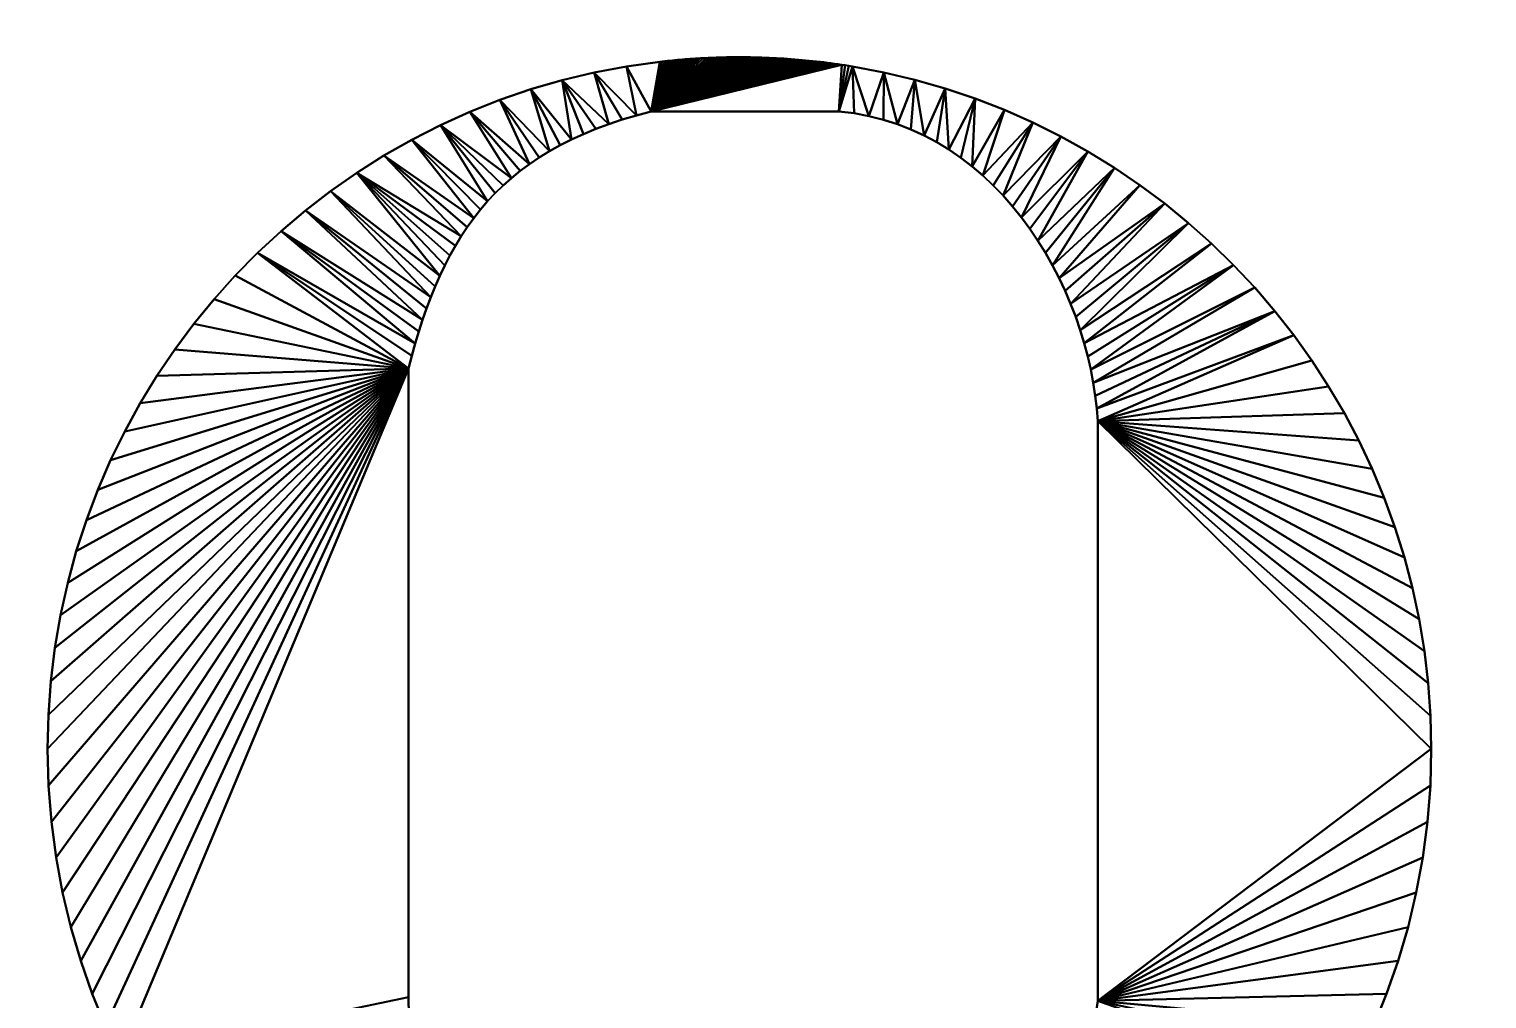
# Model space of a CAD drawing. Header units: millimetres. Extents: x 68727 to 319899, y -4876 to 265722.
# Drawn here: x 181777.9 to 181965, y 4950.1 to 5074.6 of the extents above; entities that cross this region are included whole.
import ezdxf

# ---------------------------------------------------------------- set-up
doc = ezdxf.new("R2010")
doc.units = ezdxf.units.MM
doc.layers.add('wall', color=5, linetype='Continuous', lineweight=30)
doc.styles.get("Standard").update_dxf_attribs({"font": 'arial.ttf'})
doc.dimstyles.new('SC-25', dxfattribs={"dimtxt": 75, "dimasz": 0.4, "dimexe": 1, "dimexo": 100, "dimgap": 25, "dimtad": 1, "dimdec": 0, "dimzin": 0, "dimdsep": 46, "dimtxsty": 'Standard', "dimblk1": 'A1', "dimblk2": 'A1', "dimsah": 1, "dimcen": 0.09, "dimdle": 3, "dimclrd": 1, "dimclre": 1, "dimclrt": 1, "dimadec": 0, "dimazin": 0, "dimtfac": 1, "dimtdec": 0, "dimtofl": 0, "dimtmove": 0, "dimatfit": 2, "dimldrblk": 'A1', "dimfxl": 10, "dimfxlon": 1, "dimtolj": 1, "dimtzin": 0, "dimarcsym": 0})

# ---------------------------------------------------------------- blocks, each defined once
blk = doc.blocks.new('vanamo logo')
at = {"color": 33, "true_color": 0xe18f57}
mesh = blk.add_polyface(dxfattribs=at)
corners = [(-278.2, 2837.52, 0), (-289.83, 2835.59, 0), (-289.83, 2835.59, 66.58), (-301.27, 2833.14, 0), (-301.27, 2833.14, 66.58), (-312.52, 2830.18, 0), (-312.52, 2830.18, 66.58), (-323.56, 2826.72, 0), (-323.56, 2826.72, 66.58), (-334.37, 2822.78, 0), (-334.37, 2822.78, 66.58), (-344.95, 2818.37, 0), (-344.95, 2818.37, 66.58), (-355.29, 2813.5, 0), (-355.29, 2813.5, 66.58), (-365.36, 2808.18, 0), (-365.36, 2808.18, 66.58), (-375.16, 2802.43, 0), (-375.16, 2802.43, 66.58), (-384.67, 2796.26, 0), (-384.67, 2796.26, 66.58), (-393.88, 2789.68, 0), (-393.88, 2789.68, 66.58), (-402.79, 2782.71, 0), (-402.79, 2782.71, 66.58), (-411.36, 2775.36, 0), (-411.36, 2775.36, 66.58), (-419.61, 2767.64, 66.58), (-362.44, 2717.85, 0), (-254.45, 2839.76, 0), (-242.35, 2840.04, 0), (-266.41, 2838.91, 0), (-362.44, 2717.85, 66.58), (-242.35, 2840.04, 66.58), (-254.45, 2839.76, 66.58), (-266.41, 2838.91, 66.58), (-278.2, 2837.52, 66.58)]
mesh.append_faces([[corners[k] for k in face] for face in [(1, 4, 2), (3, 6, 4), (5, 8, 6), (7, 10, 8), (9, 12, 10), (11, 14, 12), (13, 16, 14), (15, 18, 16), (17, 20, 18), (19, 22, 20), (21, 24, 22), (23, 26, 24), (25, 27, 26)]], dxfattribs={"vtx0": -1, "color": 33})
mesh.append_faces([[corners[k] for k in face] for face in [(28, 29, 30), (28, 31, 29), (28, 0, 31), (28, 1, 0), (28, 3, 1), (28, 5, 3), (28, 7, 5), (28, 9, 7), (28, 11, 9), (28, 13, 11), (28, 15, 13), (28, 17, 15), (28, 19, 17), (32, 33, 34), (32, 34, 35), (32, 35, 36), (32, 36, 2), (32, 2, 4), (32, 4, 6), (32, 6, 8), (32, 8, 10), (32, 10, 12), (32, 12, 14), (32, 14, 16), (32, 16, 18), (32, 18, 20)]], dxfattribs={"vtx0": -1, "vtx2": -1, "color": 33})
mesh.append_faces([[corners[k] for k in face] for face in [(0, 1, 2), (1, 3, 4), (3, 5, 6), (5, 7, 8), (7, 9, 10), (9, 11, 12), (11, 13, 14), (13, 15, 16), (15, 17, 18), (17, 19, 20), (19, 21, 22), (21, 23, 24), (23, 25, 26)]], dxfattribs={"vtx2": -1, "color": 33})
mesh = blk.add_polyface(dxfattribs=at)
corners = [(-362.44, 2717.85, 0), (-150.12, 2717.85, 0), (-150.12, 2717.85, 66.58), (-143.03, 2716.84, 0), (-143.03, 2716.84, 66.58), (-136.15, 2715.66, 0), (-136.15, 2715.66, 66.58), (-129.5, 2714.32, 66.58), (-242.35, 2840.04, 0), (-254.45, 2839.76, 0), (-254.45, 2839.76, 66.58), (-242.35, 2840.04, 66.58), (-266.41, 2838.91, 0), (-266.41, 2838.91, 66.58), (-278.2, 2837.52, 0), (-278.2, 2837.52, 66.58), (-289.83, 2835.59, 66.58), (-129.33, 2813.45, 0), (-140.83, 2818.85, 0), (-140.83, 2818.85, 66.58), (-152.64, 2823.67, 0), (-152.64, 2823.67, 66.58), (-164.74, 2827.91, 0), (-164.74, 2827.91, 66.58), (-177.1, 2831.54, 0), (-177.1, 2831.54, 66.58), (-189.72, 2834.55, 0), (-189.72, 2834.55, 66.58), (-202.57, 2836.93, 0), (-202.57, 2836.93, 66.58), (-215.63, 2838.64, 0), (-215.63, 2838.64, 66.58), (-228.9, 2839.69, 0), (-228.9, 2839.69, 66.58), (-118.15, 2807.51, 0), (-362.44, 2717.85, 66.58), (-129.33, 2813.45, 66.58), (-118.15, 2807.51, 66.58)]
mesh.append_faces([[corners[k] for k in face] for face in [(1, 4, 2), (3, 6, 4), (5, 7, 6), (8, 10, 11), (9, 13, 10), (12, 15, 13), (14, 16, 15), (18, 21, 19), (20, 23, 21), (22, 25, 23), (24, 27, 25), (26, 29, 27), (28, 31, 29), (30, 33, 31), (32, 11, 33)]], dxfattribs={"vtx0": -1, "color": 33})
mesh.append_faces([[corners[k] for k in face] for face in [(32, 1, 8), (30, 1, 32), (28, 1, 30), (26, 1, 28), (24, 1, 26), (22, 1, 24), (20, 1, 22), (18, 1, 20), (17, 1, 18)]], dxfattribs={"vtx0": -1, "vtx1": -1, "color": 33})
mesh.append_faces([[corners[k] for k in face] for face in [(8, 1, 0), (34, 3, 1), (11, 35, 2), (37, 2, 4)]], dxfattribs={"vtx0": -1, "vtx2": -1, "color": 33})
mesh.append_faces([[corners[k] for k in face] for face in [(33, 11, 2), (31, 33, 2), (29, 31, 2), (27, 29, 2), (25, 27, 2), (23, 25, 2), (21, 23, 2), (19, 21, 2), (36, 19, 2)]], dxfattribs={"vtx1": -1, "vtx2": -1, "color": 33})
mesh.append_faces([[corners[k] for k in face] for face in [(0, 1, 2), (1, 3, 4), (3, 5, 6), (8, 9, 10), (9, 12, 13), (12, 14, 15), (17, 18, 19), (18, 20, 21), (20, 22, 23), (22, 24, 25), (24, 26, 27), (26, 28, 29), (28, 30, 31), (30, 32, 33), (32, 8, 11)]], dxfattribs={"vtx2": -1, "color": 33})
mesh = blk.add_polyface(dxfattribs=at)
corners = [(-419.51, 2701.28, 0), (-414.88, 2703.67, 0), (-414.88, 2703.67, 66.58), (-410.18, 2705.89, 0), (-410.18, 2705.89, 66.58), (-405.43, 2707.92, 0), (-405.43, 2707.92, 66.58), (-400.63, 2709.77, 0), (-400.63, 2709.77, 66.58), (-395.81, 2711.43, 0), (-395.81, 2711.43, 66.58), (-390.97, 2712.91, 0), (-390.97, 2712.91, 66.58), (-386.14, 2714.21, 0), (-386.14, 2714.21, 66.58), (-381.31, 2715.31, 0), (-381.31, 2715.31, 66.58), (-376.52, 2716.23, 0), (-376.52, 2716.23, 66.58), (-371.77, 2716.96, 0), (-371.77, 2716.96, 66.58), (-367.07, 2717.5, 0), (-367.07, 2717.5, 66.58), (-362.44, 2717.85, 0), (-362.44, 2717.85, 66.58), (-150.12, 2717.85, 66.58), (-393.88, 2789.68, 0), (-384.67, 2796.26, 0), (-402.79, 2782.71, 0), (-411.36, 2775.36, 0), (-419.61, 2767.64, 0), (-427.5, 2759.56, 0), (-435.02, 2751.14, 0), (-384.67, 2796.26, 66.58), (-393.88, 2789.68, 66.58), (-402.79, 2782.71, 66.58), (-411.36, 2775.36, 66.58), (-419.61, 2767.64, 66.58), (-427.5, 2759.56, 66.58), (-435.02, 2751.14, 66.58)]
mesh.append_faces([[corners[k] for k in face] for face in [(1, 4, 2), (3, 6, 4), (5, 8, 6), (7, 10, 8), (9, 12, 10), (11, 14, 12), (13, 16, 14), (15, 18, 16), (17, 20, 18), (19, 22, 20), (21, 24, 22), (23, 25, 24)]], dxfattribs={"vtx0": -1, "color": 33})
mesh.append_faces([[corners[k] for k in face] for face in [(21, 26, 23), (19, 28, 21), (17, 28, 19), (15, 29, 17), (13, 30, 15), (11, 30, 13), (9, 31, 11), (7, 32, 9), (5, 32, 7)]], dxfattribs={"vtx0": -1, "vtx1": -1, "color": 33})
mesh.append_faces([[corners[k] for k in face] for face in [(23, 26, 27), (21, 28, 26), (17, 29, 28), (15, 30, 29), (11, 31, 30), (24, 33, 34), (22, 34, 35), (18, 35, 36), (16, 36, 37), (12, 37, 38)]], dxfattribs={"vtx0": -1, "vtx2": -1, "color": 33})
mesh.append_faces([[corners[k] for k in face] for face in [(22, 24, 34), (20, 22, 35), (18, 20, 35), (16, 18, 36), (14, 16, 37), (12, 14, 37), (10, 12, 38), (8, 10, 39), (6, 8, 39)]], dxfattribs={"vtx1": -1, "vtx2": -1, "color": 33})
mesh.append_faces([[corners[k] for k in face] for face in [(0, 1, 2), (1, 3, 4), (3, 5, 6), (5, 7, 8), (7, 9, 10), (9, 11, 12), (11, 13, 14), (13, 15, 16), (15, 17, 18), (17, 19, 20), (19, 21, 22), (21, 23, 24)]], dxfattribs={"vtx2": -1, "color": 33})
mesh = blk.add_polyface(dxfattribs=at)
corners = [(-432.85, 2693.03, 0), (-428.51, 2695.96, 0), (-428.51, 2695.96, 66.58), (-432.85, 2693.03, 66.58), (-424.06, 2698.71, 0), (-424.06, 2698.71, 66.58), (-419.51, 2701.28, 0), (-419.51, 2701.28, 66.58), (-414.88, 2703.67, 66.58), (-411.36, 2775.36, 0), (-419.61, 2767.64, 0), (-419.61, 2767.64, 66.58), (-427.5, 2759.56, 0), (-427.5, 2759.56, 66.58), (-435.02, 2751.14, 0), (-435.02, 2751.14, 66.58), (-442.18, 2742.39, 0), (-442.18, 2742.39, 66.58), (-448.94, 2733.32, 0), (-448.94, 2733.32, 66.58), (-455.3, 2723.95, 0), (-455.3, 2723.95, 66.58), (-461.25, 2714.28, 0), (-461.25, 2714.28, 66.58), (-466.78, 2704.34, 0), (-466.78, 2704.34, 66.58), (-471.86, 2694.13, 0), (-471.86, 2694.13, 66.58), (-395.81, 2711.43, 0), (-405.43, 2707.92, 0), (-410.18, 2705.89, 0), (-414.88, 2703.67, 0), (-437.07, 2689.93, 0), (-445.07, 2683.2, 0), (-395.81, 2711.43, 66.58), (-405.43, 2707.92, 66.58), (-410.18, 2705.89, 66.58), (-437.07, 2689.93, 66.58), (-441.14, 2686.65, 66.58), (-445.07, 2683.2, 66.58)]
mesh.append_faces([[corners[k] for k in face] for face in [(0, 2, 3), (1, 5, 2), (4, 7, 5), (6, 8, 7), (10, 13, 11), (12, 15, 13), (14, 17, 15), (16, 19, 17), (18, 21, 19), (20, 23, 21), (22, 25, 23), (24, 27, 25)]], dxfattribs={"vtx0": -1, "color": 33})
mesh.append_faces([[corners[k] for k in face] for face in [(30, 16, 29), (31, 16, 30), (6, 18, 31), (4, 20, 6), (1, 20, 4), (0, 22, 1), (32, 22, 0)]], dxfattribs={"vtx0": -1, "vtx1": -1, "color": 33})
mesh.append_faces([[corners[k] for k in face] for face in [(28, 14, 12), (29, 16, 14), (31, 18, 16), (6, 20, 18), (1, 22, 20), (32, 24, 22), (33, 26, 24), (34, 13, 15), (35, 15, 17), (8, 17, 19), (7, 19, 21), (2, 21, 23), (37, 23, 25), (39, 25, 27)]], dxfattribs={"vtx0": -1, "vtx2": -1, "color": 33})
mesh.append_faces([[corners[k] for k in face] for face in [(36, 35, 17), (8, 36, 17), (7, 8, 19), (5, 7, 21), (2, 5, 21), (3, 2, 23), (37, 3, 23), (38, 37, 25)]], dxfattribs={"vtx1": -1, "vtx2": -1, "color": 33})
mesh.append_faces([[corners[k] for k in face] for face in [(0, 1, 2), (1, 4, 5), (4, 6, 7), (9, 10, 11), (10, 12, 13), (12, 14, 15), (14, 16, 17), (16, 18, 19), (18, 20, 21), (20, 22, 23), (22, 24, 25), (24, 26, 27)]], dxfattribs={"vtx2": -1, "color": 33})
mesh = blk.add_polyface(dxfattribs=at)
corners = [(-467.11, 2654.25, 0), (-464.64, 2658.89, 0), (-464.64, 2658.89, 66.58), (-467.11, 2654.25, 66.58), (-461.92, 2663.36, 0), (-461.92, 2663.36, 66.58), (-458.97, 2667.67, 0), (-458.97, 2667.67, 66.58), (-455.79, 2671.81, 0), (-455.79, 2671.81, 66.58), (-452.41, 2675.77, 0), (-452.41, 2675.77, 66.58), (-448.83, 2679.57, 0), (-448.83, 2679.57, 66.58), (-445.07, 2683.2, 0), (-445.07, 2683.2, 66.58), (-441.14, 2686.65, 0), (-441.14, 2686.65, 66.58), (-437.07, 2689.93, 0), (-437.07, 2689.93, 66.58), (-432.85, 2693.03, 0), (-432.85, 2693.03, 66.58), (-471.86, 2694.13, 0), (-476.49, 2683.66, 0), (-476.49, 2683.66, 66.58), (-471.86, 2694.13, 66.58), (-480.65, 2672.96, 0), (-480.65, 2672.96, 66.58), (-484.34, 2662.02, 0), (-484.34, 2662.02, 66.58), (-487.54, 2650.87, 66.58), (-466.78, 2704.34, 0), (-487.54, 2650.87, 0), (-466.78, 2704.34, 66.58)]
mesh.append_faces([[corners[k] for k in face] for face in [(0, 2, 3), (1, 5, 2), (4, 7, 5), (6, 9, 7), (8, 11, 9), (10, 13, 11), (12, 15, 13), (14, 17, 15), (16, 19, 17), (18, 21, 19), (22, 24, 25), (23, 27, 24), (26, 29, 27), (28, 30, 29)]], dxfattribs={"vtx0": -1, "color": 33})
mesh.append_faces([[corners[k] for k in face] for face in [(16, 31, 18), (14, 31, 16), (12, 22, 14), (10, 22, 12), (8, 23, 10), (6, 26, 8), (4, 26, 6), (1, 28, 4), (0, 28, 1)]], dxfattribs={"vtx0": -1, "vtx1": -1, "color": 33})
mesh.append_faces([[corners[k] for k in face] for face in [(10, 23, 22), (8, 26, 23), (4, 28, 26), (0, 32, 28), (11, 25, 24), (9, 24, 27), (5, 27, 29), (3, 29, 30)]], dxfattribs={"vtx0": -1, "vtx2": -1, "color": 33})
mesh.append_faces([[corners[k] for k in face] for face in [(15, 17, 33), (13, 15, 25), (11, 13, 25), (9, 11, 24), (7, 9, 27), (5, 7, 27), (2, 5, 29), (3, 2, 29)]], dxfattribs={"vtx1": -1, "vtx2": -1, "color": 33})
mesh.append_faces([[corners[k] for k in face] for face in [(0, 1, 2), (1, 4, 5), (4, 6, 7), (6, 8, 9), (8, 10, 11), (10, 12, 13), (12, 14, 15), (14, 16, 17), (16, 18, 19), (18, 20, 21), (22, 23, 24), (23, 26, 27), (26, 28, 29)]], dxfattribs={"vtx2": -1, "color": 33})
mesh = blk.add_polyface(dxfattribs=at)
corners = [(-475.24, 2628.6, 0), (-474.22, 2634.06, 0), (-474.22, 2634.06, 66.58), (-475.24, 2628.6, 66.58), (-472.89, 2639.35, 0), (-472.89, 2639.35, 66.58), (-471.25, 2644.48, 0), (-471.25, 2644.48, 66.58), (-469.32, 2649.45, 0), (-469.32, 2649.45, 66.58), (-467.11, 2654.25, 0), (-467.11, 2654.25, 66.58), (-475.92, 2622.99, 0), (-475.92, 2622.99, 66.58), (-484.34, 2662.02, 0), (-487.54, 2650.87, 0), (-487.54, 2650.87, 66.58), (-490.23, 2639.52, 0), (-490.23, 2639.52, 66.58), (-492.41, 2627.98, 0), (-492.41, 2627.98, 66.58), (-492.62, 2626.68, 0), (-492.62, 2626.68, 66.58), (-492.82, 2625.37, 0), (-492.82, 2625.37, 66.58), (-493.02, 2624.06, 0), (-493.02, 2624.06, 66.58), (-493.21, 2622.75, 0), (-493.21, 2622.75, 66.58), (-493.39, 2621.44, 0), (-493.39, 2621.44, 66.58), (-493.57, 2620.12, 0), (-493.57, 2620.12, 66.58), (-493.74, 2618.81, 66.58)]
mesh.append_faces([[corners[k] for k in face] for face in [(0, 2, 3), (1, 5, 2), (4, 7, 5), (6, 9, 7), (8, 11, 9), (12, 3, 13), (15, 18, 16), (17, 20, 18), (19, 22, 20), (21, 24, 22), (23, 26, 24), (25, 28, 26), (27, 30, 28), (29, 32, 30), (31, 33, 32)]], dxfattribs={"vtx0": -1, "color": 33})
mesh.append_faces([[corners[k] for k in face] for face in [(8, 15, 10), (6, 15, 8), (4, 17, 6), (1, 17, 4), (0, 19, 1), (12, 19, 0)]], dxfattribs={"vtx0": -1, "vtx1": -1, "color": 33})
mesh.append_faces([[corners[k] for k in face] for face in [(6, 17, 15), (1, 19, 17), (12, 21, 19), (12, 23, 21), (12, 25, 23), (7, 16, 18), (2, 18, 20), (13, 20, 22), (13, 22, 24), (13, 24, 26)]], dxfattribs={"vtx0": -1, "vtx2": -1, "color": 33})
mesh.append_faces([[corners[k] for k in face] for face in [(9, 11, 16), (7, 9, 16), (5, 7, 18), (2, 5, 18), (3, 2, 20), (13, 3, 20)]], dxfattribs={"vtx1": -1, "vtx2": -1, "color": 33})
mesh.append_faces([[corners[k] for k in face] for face in [(0, 1, 2), (1, 4, 5), (4, 6, 7), (6, 8, 9), (8, 10, 11), (12, 0, 3), (14, 15, 16), (15, 17, 18), (17, 19, 20), (19, 21, 22), (21, 23, 24), (23, 25, 26), (25, 27, 28), (27, 29, 30), (29, 31, 32)]], dxfattribs={"vtx2": -1, "color": 33})
mesh = blk.add_polyface(dxfattribs=at)
corners = [(-475.92, 2554.3, 0), (-475.92, 2622.99, 66.58), (-475.92, 2554.3, 66.58), (-495.73, 2581.85, 0), (-495.71, 2580.9, 0), (-495.71, 2580.9, 66.58), (-495.73, 2581.85, 66.58), (-495.69, 2579.95, 0), (-495.69, 2579.95, 66.58), (-495.66, 2579, 0), (-495.66, 2579, 66.58), (-495.63, 2578.05, 0), (-495.63, 2578.05, 66.58), (-495.6, 2577.1, 0), (-495.6, 2577.1, 66.58), (-495.56, 2576.15, 0), (-495.56, 2576.15, 66.58), (-495.52, 2575.21, 0), (-495.52, 2575.21, 66.58), (-495.48, 2574.26, 0), (-495.48, 2574.26, 66.58), (-495.43, 2573.32, 0), (-495.43, 2573.32, 66.58), (-495.38, 2572.37, 0), (-495.38, 2572.37, 66.58), (-495.33, 2571.43, 0), (-495.33, 2571.43, 66.58), (-495.27, 2570.49, 66.58), (-495.65, 2594.76, 0), (-495.6, 2596.11, 0), (-495.68, 2593.41, 0), (-495.72, 2592.05, 0), (-495.74, 2590.7, 0), (-495.76, 2589.34, 0), (-495.77, 2587.98, 0), (-495.77, 2586.61, 0), (-495.77, 2585.66, 0), (-495.77, 2584.7, 0), (-495.76, 2583.75, 0), (-495.75, 2582.8, 0), (-495.6, 2596.11, 66.58), (-495.65, 2594.76, 66.58), (-495.68, 2593.41, 66.58), (-495.72, 2592.05, 66.58), (-495.74, 2590.7, 66.58), (-495.76, 2589.34, 66.58), (-495.77, 2587.98, 66.58), (-495.77, 2586.61, 66.58), (-495.77, 2585.66, 66.58), (-495.77, 2584.7, 66.58), (-495.76, 2583.75, 66.58), (-495.75, 2582.8, 66.58)]
mesh.append_faces([[corners[k] for k in face] for face in [(0, 1, 2), (3, 5, 6), (4, 8, 5), (7, 10, 8), (9, 12, 10), (11, 14, 12), (13, 16, 14), (15, 18, 16), (17, 20, 18), (19, 22, 20), (21, 24, 22), (23, 26, 24), (25, 27, 26)]], dxfattribs={"vtx0": -1, "color": 33})
mesh.append_faces([[corners[k] for k in face] for face in [(0, 28, 29), (0, 30, 28), (0, 31, 30), (0, 32, 31), (0, 33, 32), (0, 34, 33), (0, 35, 34), (0, 36, 35), (0, 37, 36), (0, 38, 37), (0, 39, 38), (0, 3, 39), (0, 4, 3), (0, 7, 4), (2, 40, 41), (2, 41, 42), (2, 42, 43), (2, 43, 44), (2, 44, 45), (2, 45, 46), (2, 46, 47), (2, 47, 48), (2, 48, 49), (2, 49, 50), (2, 50, 51), (2, 51, 6), (2, 6, 5), (2, 5, 8)]], dxfattribs={"vtx0": -1, "vtx2": -1, "color": 33})
mesh.append_faces([[corners[k] for k in face] for face in [(3, 4, 5), (4, 7, 8), (7, 9, 10), (9, 11, 12), (11, 13, 14), (13, 15, 16), (15, 17, 18), (17, 19, 20), (19, 21, 22), (21, 23, 24), (23, 25, 26)]], dxfattribs={"vtx2": -1, "color": 33})
mesh = blk.add_polyface(dxfattribs=at)
corners = [(-475.92, 2554.3, 0), (-475.92, 2622.99, 0), (-475.92, 2622.99, 66.58), (-493.57, 2620.12, 0), (-493.74, 2618.81, 0), (-493.74, 2618.81, 66.58), (-493.91, 2617.49, 0), (-493.91, 2617.49, 66.58), (-494.06, 2616.17, 0), (-494.06, 2616.17, 66.58), (-494.21, 2614.84, 0), (-494.21, 2614.84, 66.58), (-494.36, 2613.52, 0), (-494.36, 2613.52, 66.58), (-494.5, 2612.19, 0), (-494.5, 2612.19, 66.58), (-494.63, 2610.86, 0), (-494.63, 2610.86, 66.58), (-494.75, 2609.53, 0), (-494.75, 2609.53, 66.58), (-494.87, 2608.2, 0), (-494.87, 2608.2, 66.58), (-494.97, 2606.86, 0), (-494.97, 2606.86, 66.58), (-495.08, 2605.53, 0), (-495.08, 2605.53, 66.58), (-495.17, 2604.19, 0), (-495.17, 2604.19, 66.58), (-495.26, 2602.85, 0), (-495.26, 2602.85, 66.58), (-495.34, 2601.5, 0), (-495.34, 2601.5, 66.58), (-495.42, 2600.16, 0), (-495.42, 2600.16, 66.58), (-495.48, 2598.81, 0), (-495.48, 2598.81, 66.58), (-495.54, 2597.46, 0), (-495.54, 2597.46, 66.58), (-495.6, 2596.11, 0), (-495.6, 2596.11, 66.58), (-495.65, 2594.76, 0), (-495.65, 2594.76, 66.58), (-493.02, 2624.06, 0), (-493.21, 2622.75, 0), (-493.39, 2621.44, 0), (-475.92, 2554.3, 66.58), (-493.02, 2624.06, 66.58), (-493.21, 2622.75, 66.58), (-493.39, 2621.44, 66.58), (-493.57, 2620.12, 66.58)]
mesh.append_faces([[corners[k] for k in face] for face in [(4, 7, 5), (6, 9, 7), (8, 11, 9), (10, 13, 11), (12, 15, 13), (14, 17, 15), (16, 19, 17), (18, 21, 19), (20, 23, 21), (22, 25, 23), (24, 27, 25), (26, 29, 27), (28, 31, 29), (30, 33, 31), (32, 35, 33), (34, 37, 35), (36, 39, 37), (38, 41, 39)]], dxfattribs={"vtx0": -1, "color": 33})
mesh.append_faces([[corners[k] for k in face] for face in [(0, 42, 1)]], dxfattribs={"vtx0": -1, "vtx1": -1, "color": 33})
mesh.append_faces([[corners[k] for k in face] for face in [(0, 43, 42), (0, 44, 43), (0, 3, 44), (0, 4, 3), (0, 6, 4), (0, 8, 6), (45, 46, 47), (45, 47, 48), (45, 48, 49), (45, 49, 5), (45, 5, 7), (45, 7, 9)]], dxfattribs={"vtx0": -1, "vtx2": -1, "color": 33})
mesh.append_faces([[corners[k] for k in face] for face in [(45, 2, 46)]], dxfattribs={"vtx1": -1, "vtx2": -1, "color": 33})
mesh.append_faces([[corners[k] for k in face] for face in [(0, 1, 2), (3, 4, 5), (4, 6, 7), (6, 8, 9), (8, 10, 11), (10, 12, 13), (12, 14, 15), (14, 16, 17), (16, 18, 19), (18, 20, 21), (20, 22, 23), (22, 24, 25), (24, 26, 27), (26, 28, 29), (28, 30, 31), (30, 32, 33), (32, 34, 35), (34, 36, 37), (36, 38, 39), (38, 40, 41)]], dxfattribs={"vtx2": -1, "color": 33})
mesh = blk.add_polyface(dxfattribs=at)
corners = [(-495.65, 2594.76, 0), (-495.68, 2593.41, 0), (-495.68, 2593.41, 66.58), (-495.65, 2594.76, 66.58), (-495.72, 2592.05, 0), (-495.72, 2592.05, 66.58), (-495.74, 2590.7, 0), (-495.74, 2590.7, 66.58), (-495.76, 2589.34, 0), (-495.76, 2589.34, 66.58), (-495.77, 2587.98, 0), (-495.77, 2587.98, 66.58), (-495.77, 2586.61, 0), (-495.77, 2586.61, 66.58), (-495.77, 2585.66, 0), (-495.77, 2585.66, 66.58), (-495.77, 2584.7, 0), (-495.77, 2584.7, 66.58), (-495.76, 2583.75, 0), (-495.76, 2583.75, 66.58), (-495.75, 2582.8, 0), (-495.75, 2582.8, 66.58), (-495.73, 2581.85, 0), (-495.73, 2581.85, 66.58), (-475.92, 2554.3, 0), (-494.21, 2614.84, 0), (-494.06, 2616.17, 0), (-494.36, 2613.52, 0), (-494.5, 2612.19, 0), (-494.63, 2610.86, 0), (-494.75, 2609.53, 0), (-494.87, 2608.2, 0), (-494.97, 2606.86, 0), (-495.08, 2605.53, 0), (-495.17, 2604.19, 0), (-495.26, 2602.85, 0), (-495.34, 2601.5, 0), (-495.42, 2600.16, 0), (-495.48, 2598.81, 0), (-495.54, 2597.46, 0), (-495.6, 2596.11, 0), (-475.92, 2554.3, 66.58), (-494.06, 2616.17, 66.58), (-494.21, 2614.84, 66.58), (-494.36, 2613.52, 66.58), (-494.5, 2612.19, 66.58), (-494.63, 2610.86, 66.58), (-494.75, 2609.53, 66.58), (-494.87, 2608.2, 66.58), (-494.97, 2606.86, 66.58), (-495.08, 2605.53, 66.58), (-495.17, 2604.19, 66.58), (-495.26, 2602.85, 66.58), (-495.34, 2601.5, 66.58), (-495.42, 2600.16, 66.58), (-495.48, 2598.81, 66.58), (-495.54, 2597.46, 66.58), (-495.6, 2596.11, 66.58)]
mesh.append_faces([[corners[k] for k in face] for face in [(0, 2, 3), (1, 5, 2), (4, 7, 5), (6, 9, 7), (8, 11, 9), (10, 13, 11), (12, 15, 13), (14, 17, 15), (16, 19, 17), (18, 21, 19), (20, 23, 21)]], dxfattribs={"vtx0": -1, "color": 33})
mesh.append_faces([[corners[k] for k in face] for face in [(24, 25, 26), (24, 27, 25), (24, 28, 27), (24, 29, 28), (24, 30, 29), (24, 31, 30), (24, 32, 31), (24, 33, 32), (24, 34, 33), (24, 35, 34), (24, 36, 35), (24, 37, 36), (24, 38, 37), (24, 39, 38), (24, 40, 39), (41, 42, 43), (41, 43, 44), (41, 44, 45), (41, 45, 46), (41, 46, 47), (41, 47, 48), (41, 48, 49), (41, 49, 50), (41, 50, 51), (41, 51, 52), (41, 52, 53), (41, 53, 54), (41, 54, 55), (41, 55, 56), (41, 56, 57)]], dxfattribs={"vtx0": -1, "vtx2": -1, "color": 33})
mesh.append_faces([[corners[k] for k in face] for face in [(0, 1, 2), (1, 4, 5), (4, 6, 7), (6, 8, 9), (8, 10, 11), (10, 12, 13), (12, 14, 15), (14, 16, 17), (16, 18, 19), (18, 20, 21), (20, 22, 23)]], dxfattribs={"vtx2": -1, "color": 33})
mesh = blk.add_polyface(dxfattribs=at)
corners = [(-495.33, 2571.43, 0), (-495.27, 2570.49, 0), (-495.27, 2570.49, 66.58), (-495.21, 2569.55, 0), (-495.21, 2569.55, 66.58), (-495.14, 2568.61, 0), (-495.14, 2568.61, 66.58), (-495.08, 2567.67, 0), (-495.08, 2567.67, 66.58), (-495, 2566.74, 0), (-495, 2566.74, 66.58), (-494.93, 2565.8, 0), (-494.93, 2565.8, 66.58), (-494.85, 2564.86, 0), (-494.85, 2564.86, 66.58), (-494.77, 2563.93, 0), (-494.77, 2563.93, 66.58), (-494.68, 2562.99, 0), (-494.68, 2562.99, 66.58), (-494.6, 2562.06, 0), (-494.6, 2562.06, 66.58), (-494.5, 2561.13, 66.58), (-475.92, 2554.3, 0), (-495.66, 2579, 0), (-495.69, 2579.95, 0), (-495.63, 2578.05, 0), (-495.6, 2577.1, 0), (-495.56, 2576.15, 0), (-495.52, 2575.21, 0), (-495.48, 2574.26, 0), (-495.43, 2573.32, 0), (-495.38, 2572.37, 0), (-475.92, 2554.3, 66.58), (-495.69, 2579.95, 66.58), (-495.66, 2579, 66.58), (-495.63, 2578.05, 66.58), (-495.6, 2577.1, 66.58), (-495.56, 2576.15, 66.58), (-495.52, 2575.21, 66.58), (-495.48, 2574.26, 66.58), (-495.43, 2573.32, 66.58), (-495.38, 2572.37, 66.58), (-495.33, 2571.43, 66.58)]
mesh.append_faces([[corners[k] for k in face] for face in [(1, 4, 2), (3, 6, 4), (5, 8, 6), (7, 10, 8), (9, 12, 10), (11, 14, 12), (13, 16, 14), (15, 18, 16), (17, 20, 18), (19, 21, 20)]], dxfattribs={"vtx0": -1, "color": 33})
mesh.append_faces([[corners[k] for k in face] for face in [(22, 23, 24), (22, 25, 23), (22, 26, 25), (22, 27, 26), (22, 28, 27), (22, 29, 28), (22, 30, 29), (22, 31, 30), (22, 0, 31), (22, 1, 0), (22, 3, 1), (22, 5, 3), (22, 7, 5), (22, 9, 7), (22, 11, 9), (22, 13, 11), (32, 33, 34), (32, 34, 35), (32, 35, 36), (32, 36, 37), (32, 37, 38), (32, 38, 39), (32, 39, 40), (32, 40, 41), (32, 41, 42), (32, 42, 2), (32, 2, 4), (32, 4, 6), (32, 6, 8), (32, 8, 10), (32, 10, 12), (32, 12, 14)]], dxfattribs={"vtx0": -1, "vtx2": -1, "color": 33})
mesh.append_faces([[corners[k] for k in face] for face in [(0, 1, 2), (1, 3, 4), (3, 5, 6), (5, 7, 8), (7, 9, 10), (9, 11, 12), (11, 13, 14), (13, 15, 16), (15, 17, 18), (17, 19, 20)]], dxfattribs={"vtx2": -1, "color": 33})
mesh = blk.add_polyface(dxfattribs=at)
corners = [(-467.61, 2529.44, 0), (-469.49, 2533.97, 0), (-469.49, 2533.97, 66.58), (-471.25, 2538.72, 0), (-471.25, 2538.72, 66.58), (-472.92, 2543.69, 0), (-472.92, 2543.69, 66.58), (-474.47, 2548.88, 0), (-474.47, 2548.88, 66.58), (-475.92, 2554.3, 0), (-475.92, 2554.3, 66.58), (-494.6, 2562.06, 0), (-494.5, 2561.13, 0), (-494.5, 2561.13, 66.58), (-494.41, 2560.2, 0), (-494.41, 2560.2, 66.58), (-494.31, 2559.27, 0), (-494.31, 2559.27, 66.58), (-494.21, 2558.34, 0), (-494.21, 2558.34, 66.58), (-494.11, 2557.41, 0), (-494.11, 2557.41, 66.58), (-492.41, 2545.3, 0), (-492.41, 2545.3, 66.58), (-490.16, 2533.37, 0), (-490.16, 2533.37, 66.58), (-494.77, 2563.93, 0), (-494.85, 2564.86, 0), (-494.68, 2562.99, 0), (-487.35, 2521.65, 0), (-494.85, 2564.86, 66.58), (-494.77, 2563.93, 66.58), (-494.68, 2562.99, 66.58), (-494.6, 2562.06, 66.58), (-487.35, 2521.65, 66.58)]
mesh.append_faces([[corners[k] for k in face] for face in [(1, 4, 2), (3, 6, 4), (5, 8, 6), (7, 10, 8), (12, 15, 13), (14, 17, 15), (16, 19, 17), (18, 21, 19), (20, 23, 21), (22, 25, 23)]], dxfattribs={"vtx0": -1, "color": 33})
mesh.append_faces([[corners[k] for k in face] for face in [(7, 22, 9), (5, 24, 7), (3, 24, 5), (1, 29, 3)]], dxfattribs={"vtx0": -1, "vtx1": -1, "color": 33})
mesh.append_faces([[corners[k] for k in face] for face in [(9, 26, 27), (9, 28, 26), (9, 11, 28), (9, 12, 11), (9, 14, 12), (9, 16, 14), (9, 18, 16), (9, 20, 18), (9, 22, 20), (7, 24, 22), (3, 29, 24), (10, 30, 31), (10, 31, 32), (10, 32, 33), (10, 33, 13), (10, 13, 15), (10, 15, 17), (10, 17, 19), (10, 19, 21), (10, 21, 23), (8, 23, 25), (4, 25, 34)]], dxfattribs={"vtx0": -1, "vtx2": -1, "color": 33})
mesh.append_faces([[corners[k] for k in face] for face in [(8, 10, 23), (6, 8, 25), (4, 6, 25), (2, 4, 34)]], dxfattribs={"vtx1": -1, "vtx2": -1, "color": 33})
mesh.append_faces([[corners[k] for k in face] for face in [(0, 1, 2), (1, 3, 4), (3, 5, 6), (5, 7, 8), (7, 9, 10), (11, 12, 13), (12, 14, 15), (14, 16, 17), (16, 18, 19), (18, 20, 21), (20, 22, 23), (22, 24, 25)]], dxfattribs={"vtx2": -1, "color": 33})
mesh = blk.add_polyface(dxfattribs=at)
corners = [(-454.12, 2506.33, 0), (-456.63, 2509.72, 0), (-456.63, 2509.72, 66.58), (-459.04, 2513.29, 0), (-459.04, 2513.29, 66.58), (-461.34, 2517.04, 0), (-461.34, 2517.04, 66.58), (-463.54, 2520.98, 0), (-463.54, 2520.98, 66.58), (-465.63, 2525.11, 0), (-465.63, 2525.11, 66.58), (-467.61, 2529.44, 0), (-467.61, 2529.44, 66.58), (-469.49, 2533.97, 66.58), (-490.16, 2533.37, 0), (-487.35, 2521.65, 0), (-487.35, 2521.65, 66.58), (-490.16, 2533.37, 66.58), (-484.01, 2510.14, 0), (-484.01, 2510.14, 66.58), (-480.14, 2498.87, 0), (-480.14, 2498.87, 66.58), (-475.76, 2487.84, 0), (-475.76, 2487.84, 66.58), (-470.89, 2477.07, 0), (-470.89, 2477.07, 66.58), (-465.54, 2466.58, 0), (-465.54, 2466.58, 66.58), (-469.49, 2533.97, 0), (-451.5, 2503.1, 0), (-448.77, 2500.04, 0), (-443, 2494.37, 0), (-454.12, 2506.33, 66.58), (-451.5, 2503.1, 66.58), (-448.77, 2500.04, 66.58), (-443, 2494.37, 66.58)]
mesh.append_faces([[corners[k] for k in face] for face in [(1, 4, 2), (3, 6, 4), (5, 8, 6), (7, 10, 8), (9, 12, 10), (11, 13, 12), (14, 16, 17), (15, 19, 16), (18, 21, 19), (20, 23, 21), (22, 25, 23), (24, 27, 25)]], dxfattribs={"vtx0": -1, "color": 33})
mesh.append_faces([[corners[k] for k in face] for face in [(11, 15, 28), (9, 15, 11), (7, 18, 9), (5, 18, 7), (3, 20, 5), (1, 20, 3), (0, 22, 1), (29, 22, 0), (30, 24, 29)]], dxfattribs={"vtx0": -1, "vtx1": -1, "color": 33})
mesh.append_faces([[corners[k] for k in face] for face in [(9, 18, 15), (5, 20, 18), (1, 22, 20), (29, 24, 22), (31, 26, 24), (10, 16, 19), (6, 19, 21), (2, 21, 23), (33, 23, 25), (35, 25, 27)]], dxfattribs={"vtx0": -1, "vtx2": -1, "color": 33})
mesh.append_faces([[corners[k] for k in face] for face in [(12, 13, 16), (10, 12, 16), (8, 10, 19), (6, 8, 19), (4, 6, 21), (2, 4, 21), (32, 2, 23), (33, 32, 23), (34, 33, 25)]], dxfattribs={"vtx1": -1, "vtx2": -1, "color": 33})
mesh.append_faces([[corners[k] for k in face] for face in [(0, 1, 2), (1, 3, 4), (3, 5, 6), (5, 7, 8), (7, 9, 10), (9, 11, 12), (14, 15, 16), (15, 18, 19), (18, 20, 21), (20, 22, 23), (22, 24, 25), (24, 26, 27)]], dxfattribs={"vtx2": -1, "color": 33})
mesh = blk.add_polyface(dxfattribs=at)
corners = [(-395.24, 2469.18, 0), (-399.54, 2470.57, 0), (-399.54, 2470.57, 66.58), (-403.74, 2472.04, 0), (-403.74, 2472.04, 66.58), (-407.84, 2473.57, 0), (-407.84, 2473.57, 66.58), (-411.83, 2475.19, 0), (-411.83, 2475.19, 66.58), (-415.71, 2476.89, 0), (-415.71, 2476.89, 66.58), (-419.49, 2478.69, 0), (-419.49, 2478.69, 66.58), (-423.16, 2480.58, 0), (-423.16, 2480.58, 66.58), (-426.73, 2482.58, 0), (-426.73, 2482.58, 66.58), (-430.2, 2484.69, 0), (-430.2, 2484.69, 66.58), (-433.56, 2486.91, 0), (-433.56, 2486.91, 66.58), (-436.81, 2489.27, 0), (-436.81, 2489.27, 66.58), (-439.96, 2491.75, 0), (-439.96, 2491.75, 66.58), (-443, 2494.37, 0), (-443, 2494.37, 66.58), (-445.94, 2497.13, 0), (-445.94, 2497.13, 66.58), (-448.77, 2500.04, 0), (-448.77, 2500.04, 66.58), (-451.5, 2503.1, 0), (-451.5, 2503.1, 66.58), (-454.12, 2506.33, 0), (-454.12, 2506.33, 66.58), (-456.63, 2509.72, 66.58), (-470.89, 2477.07, 0), (-465.54, 2466.58, 0), (-459.73, 2456.37, 0), (-453.46, 2446.46, 0), (-470.89, 2477.07, 66.58), (-465.54, 2466.58, 66.58), (-459.73, 2456.37, 66.58), (-453.46, 2446.46, 66.58)]
mesh.append_faces([[corners[k] for k in face] for face in [(1, 4, 2), (3, 6, 4), (5, 8, 6), (7, 10, 8), (9, 12, 10), (11, 14, 12), (13, 16, 14), (15, 18, 16), (17, 20, 18), (19, 22, 20), (21, 24, 22), (23, 26, 24), (25, 28, 26), (27, 30, 28), (29, 32, 30), (31, 34, 32), (33, 35, 34)]], dxfattribs={"vtx0": -1, "color": 33})
mesh.append_faces([[corners[k] for k in face] for face in [(27, 36, 29), (25, 36, 27), (23, 37, 25), (21, 37, 23), (19, 38, 21), (17, 38, 19), (15, 39, 17), (13, 39, 15)]], dxfattribs={"vtx0": -1, "vtx1": -1, "color": 33})
mesh.append_faces([[corners[k] for k in face] for face in [(21, 38, 37), (22, 41, 42)]], dxfattribs={"vtx0": -1, "vtx2": -1, "color": 33})
mesh.append_faces([[corners[k] for k in face] for face in [(28, 30, 40), (26, 28, 40), (24, 26, 41), (22, 24, 41), (20, 22, 42), (18, 20, 42), (16, 18, 43), (14, 16, 43)]], dxfattribs={"vtx1": -1, "vtx2": -1, "color": 33})
mesh.append_faces([[corners[k] for k in face] for face in [(0, 1, 2), (1, 3, 4), (3, 5, 6), (5, 7, 8), (7, 9, 10), (9, 11, 12), (11, 13, 14), (13, 15, 16), (15, 17, 18), (17, 19, 20), (19, 21, 22), (21, 23, 24), (23, 25, 26), (25, 27, 28), (27, 29, 30), (29, 31, 32), (31, 33, 34)]], dxfattribs={"vtx2": -1, "color": 33})
mesh = blk.add_polyface(dxfattribs=at)
corners = [(-465.54, 2466.58, 0), (-459.73, 2456.37, 0), (-459.73, 2456.37, 66.58), (-465.54, 2466.58, 66.58), (-453.46, 2446.46, 0), (-453.46, 2446.46, 66.58), (-446.75, 2436.87, 0), (-446.75, 2436.87, 66.58), (-439.62, 2427.61, 0), (-439.62, 2427.61, 66.58), (-432.08, 2418.7, 0), (-432.08, 2418.7, 66.58), (-424.14, 2410.14, 0), (-424.14, 2410.14, 66.58), (-415.82, 2401.96, 0), (-415.82, 2401.96, 66.58), (-407.13, 2394.16, 0), (-407.13, 2394.16, 66.58), (-398.1, 2386.76, 0), (-398.1, 2386.76, 66.58), (-430.2, 2484.69, 0), (-381.71, 2465.33, 0), (-386.33, 2466.56, 0), (-390.84, 2467.84, 0), (-395.24, 2469.18, 0), (-399.54, 2470.57, 0), (-403.74, 2472.04, 0), (-407.84, 2473.57, 0), (-411.83, 2475.19, 0), (-415.71, 2476.89, 0), (-419.49, 2478.69, 0), (-423.16, 2480.58, 0), (-430.2, 2484.69, 66.58), (-381.71, 2465.33, 66.58), (-386.33, 2466.56, 66.58), (-390.84, 2467.84, 66.58), (-395.24, 2469.18, 66.58), (-399.54, 2470.57, 66.58), (-403.74, 2472.04, 66.58), (-407.84, 2473.57, 66.58), (-411.83, 2475.19, 66.58), (-415.71, 2476.89, 66.58), (-419.49, 2478.69, 66.58), (-423.16, 2480.58, 66.58)]
mesh.append_faces([[corners[k] for k in face] for face in [(0, 2, 3), (1, 5, 2), (4, 7, 5), (6, 9, 7), (8, 11, 9), (10, 13, 11), (12, 15, 13), (14, 17, 15), (16, 19, 17)]], dxfattribs={"vtx0": -1, "color": 33})
mesh.append_faces([[corners[k] for k in face] for face in [(14, 21, 16), (12, 21, 14), (10, 23, 12), (8, 25, 10), (6, 27, 8), (4, 29, 6), (43, 5, 42)]], dxfattribs={"vtx0": -1, "vtx1": -1, "color": 33})
mesh.append_faces([[corners[k] for k in face] for face in [(20, 4, 1), (12, 22, 21), (12, 23, 22), (10, 24, 23), (10, 25, 24), (8, 26, 25), (8, 27, 26), (6, 28, 27), (6, 29, 28), (4, 30, 29), (32, 2, 5), (13, 33, 34), (13, 34, 35), (11, 35, 36), (11, 36, 37), (9, 37, 38), (9, 38, 39), (7, 39, 40), (7, 40, 41), (5, 41, 42)]], dxfattribs={"vtx0": -1, "vtx2": -1, "color": 33})
mesh.append_faces([[corners[k] for k in face] for face in [(31, 30, 4), (15, 17, 33), (13, 15, 33), (11, 13, 35), (9, 11, 37), (7, 9, 39), (5, 7, 41)]], dxfattribs={"vtx1": -1, "vtx2": -1, "color": 33})
mesh.append_faces([[corners[k] for k in face] for face in [(0, 1, 2), (1, 4, 5), (4, 6, 7), (6, 8, 9), (8, 10, 11), (10, 12, 13), (12, 14, 15), (14, 16, 17), (16, 18, 19)]], dxfattribs={"vtx2": -1, "color": 33})
mesh = blk.add_polyface(dxfattribs=at)
corners = [(-151.43, 2465.33, 0), (-381.71, 2465.33, 0), (-381.71, 2465.33, 66.58), (-386.33, 2466.56, 0), (-386.33, 2466.56, 66.58), (-390.84, 2467.84, 0), (-390.84, 2467.84, 66.58), (-395.24, 2469.18, 0), (-395.24, 2469.18, 66.58), (-399.54, 2470.57, 66.58), (-398.1, 2386.76, 0), (-388.72, 2379.78, 0), (-388.72, 2379.78, 66.58), (-398.1, 2386.76, 66.58), (-379.01, 2373.23, 0), (-379.01, 2373.23, 66.58), (-369, 2367.12, 0), (-369, 2367.12, 66.58), (-358.69, 2361.46, 0), (-358.69, 2361.46, 66.58), (-348.09, 2356.28, 0), (-348.09, 2356.28, 66.58), (-337.23, 2351.59, 0), (-337.23, 2351.59, 66.58), (-326.11, 2347.39, 0), (-326.11, 2347.39, 66.58), (-314.75, 2343.71, 0), (-314.75, 2343.71, 66.58), (-303.17, 2340.55, 0), (-303.17, 2340.55, 66.58), (-279.38, 2335.88, 0), (-267.2, 2334.39, 0), (-291.37, 2337.94, 0), (-407.13, 2394.16, 0), (-279.38, 2335.88, 66.58), (-267.2, 2334.39, 66.58), (-291.37, 2337.94, 66.58), (-407.13, 2394.16, 66.58)]
mesh.append_faces([[corners[k] for k in face] for face in [(1, 4, 2), (3, 6, 4), (5, 8, 6), (7, 9, 8), (10, 12, 13), (11, 15, 12), (14, 17, 15), (16, 19, 17), (18, 21, 19), (20, 23, 21), (22, 25, 23), (24, 27, 25), (26, 29, 27)]], dxfattribs={"vtx0": -1, "color": 33})
mesh.append_faces([[corners[k] for k in face] for face in [(30, 1, 31), (32, 1, 30), (28, 1, 32), (26, 1, 28), (24, 1, 26), (22, 1, 24), (20, 1, 22), (18, 1, 20), (16, 1, 18), (14, 1, 16), (11, 1, 14), (10, 1, 11), (33, 1, 10)]], dxfattribs={"vtx0": -1, "vtx1": -1, "color": 33})
mesh.append_faces([[corners[k] for k in face] for face in [(34, 35, 2), (36, 34, 2), (29, 36, 2), (27, 29, 2), (25, 27, 2), (23, 25, 2), (21, 23, 2), (19, 21, 2), (17, 19, 2), (15, 17, 2), (12, 15, 2), (13, 12, 2), (37, 13, 2)]], dxfattribs={"vtx1": -1, "vtx2": -1, "color": 33})
mesh.append_faces([[corners[k] for k in face] for face in [(0, 1, 2), (1, 3, 4), (3, 5, 6), (5, 7, 8), (10, 11, 12), (11, 14, 15), (14, 16, 17), (16, 18, 19), (18, 20, 21), (20, 22, 23), (22, 24, 25), (24, 26, 27), (26, 28, 29)]], dxfattribs={"vtx2": -1, "color": 33})
mesh = blk.add_polyface(dxfattribs=at)
corners = [(-131.36, 2466.64, 0), (-137.94, 2465.93, 0), (-137.94, 2465.93, 66.58), (-131.36, 2466.64, 66.58), (-144.63, 2465.5, 0), (-144.63, 2465.5, 66.58), (-151.43, 2465.33, 0), (-151.43, 2465.33, 66.58), (-381.71, 2465.33, 66.58), (-303.17, 2340.55, 0), (-291.37, 2337.94, 0), (-291.37, 2337.94, 66.58), (-303.17, 2340.55, 66.58), (-279.38, 2335.88, 0), (-279.38, 2335.88, 66.58), (-202.57, 2336.3, 0), (-189.72, 2338.67, 0), (-189.72, 2338.67, 66.58), (-202.57, 2336.3, 66.58), (-177.1, 2341.69, 0), (-177.1, 2341.69, 66.58), (-164.74, 2345.32, 0), (-164.74, 2345.32, 66.58), (-152.64, 2349.56, 0), (-152.64, 2349.56, 66.58), (-140.83, 2354.38, 0), (-140.83, 2354.38, 66.58), (-129.33, 2359.77, 0), (-129.33, 2359.77, 66.58), (-118.15, 2365.72, 0), (-381.71, 2465.33, 0), (-215.63, 2334.58, 0), (-228.9, 2333.54, 0), (-242.35, 2333.19, 0), (-254.85, 2333.49, 0), (-267.2, 2334.39, 0), (-118.15, 2365.72, 66.58), (-215.63, 2334.58, 66.58), (-228.9, 2333.54, 66.58), (-242.35, 2333.19, 66.58), (-254.85, 2333.49, 66.58), (-267.2, 2334.39, 66.58)]
mesh.append_faces([[corners[k] for k in face] for face in [(0, 2, 3), (1, 5, 2), (4, 7, 5), (6, 8, 7), (9, 11, 12), (10, 14, 11), (15, 17, 18), (16, 20, 17), (19, 22, 20), (21, 24, 22), (23, 26, 24), (25, 28, 26)]], dxfattribs={"vtx0": -1, "color": 33})
mesh.append_faces([[corners[k] for k in face] for face in [(27, 4, 29), (25, 30, 27), (23, 30, 25), (21, 30, 23), (19, 30, 21), (16, 30, 19), (15, 30, 16), (31, 30, 15), (32, 30, 31), (33, 30, 32), (34, 30, 33), (35, 30, 34)]], dxfattribs={"vtx0": -1, "vtx1": -1, "color": 33})
mesh.append_faces([[corners[k] for k in face] for face in [(29, 4, 1), (27, 6, 4), (27, 30, 6), (36, 2, 5), (28, 5, 7), (28, 7, 8)]], dxfattribs={"vtx0": -1, "vtx2": -1, "color": 33})
mesh.append_faces([[corners[k] for k in face] for face in [(26, 28, 8), (24, 26, 8), (22, 24, 8), (20, 22, 8), (17, 20, 8), (18, 17, 8), (37, 18, 8), (38, 37, 8), (39, 38, 8), (40, 39, 8), (41, 40, 8)]], dxfattribs={"vtx1": -1, "vtx2": -1, "color": 33})
mesh.append_faces([[corners[k] for k in face] for face in [(0, 1, 2), (1, 4, 5), (4, 6, 7), (9, 10, 11), (10, 13, 14), (15, 16, 17), (16, 19, 20), (19, 21, 22), (21, 23, 24), (23, 25, 26), (25, 27, 28)]], dxfattribs={"vtx2": -1, "color": 33})
mesh = blk.add_polyface(dxfattribs=at)
corners = [(-400.96, 1781.94, 0), (7.98, 1970.68, 0), (7.98, 1970.68, 66.58), (7.05, 1994.73, 0), (-449.07, 2165.2, 0), (-449.07, 2165.2, 66.58), (7.05, 1994.73, 66.58), (-55.71, 2165.2, 0), (-55.71, 2165.2, 66.58), (-43.68, 2161.96, 66.58), (-50.85, 2262.81, 0), (-457.37, 2262.81, 0), (-457.37, 2262.81, 66.58), (-50.85, 2262.81, 66.58), (-477, 2287.02, 0), (-477, 2287.02, 66.58), (-477, 2315.15, 0), (-477, 2315.15, 66.58), (-493.35, 2315.15, 0), (-493.35, 2315.15, 66.58), (-493.35, 2165.99, 0), (-493.35, 2165.99, 66.58), (-132.63, 2025.87, 0), (-132.63, 2025.87, 66.58), (-493.04, 1849.32, 0), (-493.04, 1849.32, 66.58), (-279.38, 2335.88, 0), (-267.2, 2334.39, 0), (-267.2, 2334.39, 66.58), (-279.38, 2335.88, 66.58), (-254.85, 2333.49, 0), (-254.85, 2333.49, 66.58), (-242.35, 2333.19, 0), (-242.35, 2333.19, 66.58), (-228.9, 2333.54, 0), (-228.9, 2333.54, 66.58), (-215.63, 2334.58, 0), (-215.63, 2334.58, 66.58), (-202.57, 2336.3, 0), (-202.57, 2336.3, 66.58), (-43.68, 2161.96, 0), (-400.96, 1781.94, 66.58)]
mesh.append_faces([[corners[k] for k in face] for face in [(3, 5, 6), (4, 8, 5), (7, 9, 8), (10, 12, 13), (11, 15, 12), (14, 17, 15), (16, 19, 17), (18, 21, 19), (20, 23, 21), (22, 25, 23), (26, 28, 29), (27, 31, 28), (30, 33, 31), (32, 35, 33), (34, 37, 35), (36, 39, 37), (16, 20, 18)]], dxfattribs={"vtx0": -1, "color": 33})
mesh.append_faces([[corners[k] for k in face] for face in [(14, 20, 16), (11, 20, 14), (7, 10, 40), (4, 11, 7), (3, 22, 4), (0, 22, 1)]], dxfattribs={"vtx0": -1, "vtx1": -1, "color": 33})
mesh.append_faces([[corners[k] for k in face] for face in [(4, 20, 11), (5, 12, 21)]], dxfattribs={"vtx0": -1, "vtx1": -1, "vtx2": -1, "color": 33})
mesh.append_faces([[corners[k] for k in face] for face in [(7, 11, 10), (4, 22, 20), (8, 13, 12), (5, 21, 23)]], dxfattribs={"vtx0": -1, "vtx2": -1, "color": 33})
mesh.append_faces([[corners[k] for k in face] for face in [(15, 17, 21), (12, 15, 21), (8, 9, 13), (5, 8, 12), (6, 5, 23), (41, 2, 23)]], dxfattribs={"vtx1": -1, "vtx2": -1, "color": 33})
mesh.append_faces([[corners[k] for k in face] for face in [(0, 1, 2), (3, 4, 5), (4, 7, 8), (10, 11, 12), (11, 14, 15), (14, 16, 17), (16, 18, 19), (18, 20, 21), (20, 22, 23), (22, 24, 25), (26, 27, 28), (27, 30, 31), (30, 32, 33), (32, 34, 35), (34, 36, 37), (36, 38, 39), (17, 19, 21)]], dxfattribs={"vtx2": -1, "color": 33})
blk = doc.blocks.new('A1')
at = {"layer": 'wall', "color": 1}
for p, q in [((-138.12, 0), (-167.27, 40.46)), ((-167.27, -40.46), (-138.12, 0))]:
    blk.add_line(p, q, dxfattribs=at)
for centre, start, end in [((53.34, 586.48), 247.99998, 264.80355), ((53.34, -586.48), 95.19645, 112.00002)]:
    blk.add_arc(centre, 588.9, start, end, dxfattribs=at)
blk = doc.blocks.new('*D961')
at = {"color": 1, "lineweight": -2, "transparency": 16777216}
for p, q in [((179910.05, 5812.39), (179910.05, 5823.39)), ((179910.45, 5822.39), (182934.65, 5822.39)), ((182935.05, 5812.39), (182935.05, 5823.39))]:
    blk.add_line(p, q, dxfattribs=at)
at = {"layer": 'Defpoints', "color": 0, "transparency": 16777216}
for p in [(182935.05, 5822.39), (179910.05, 5700.12), (182935.05, 4580.59)]:
    blk.add_point(p, dxfattribs=at)
at = {"color": 1, "lineweight": -2, "transparency": 16777216, "xscale": 0.4, "yscale": 0.4, "zscale": 0.4, "rotation": 180}
blk.add_blockref('A1', (179910.05, 5822.39), dxfattribs=at)
at = {"color": 1, "lineweight": -2, "transparency": 16777216, "xscale": 0.4, "yscale": 0.4, "zscale": 0.4}
blk.add_blockref('A1', (182935.05, 5822.39), dxfattribs=at)
at = {"color": 1, "transparency": 16777216, "insert": (181422.55, 5885.71), "char_height": 75, "attachment_point": 5}
blk.add_mtext('\\A1;3025', dxfattribs=at)

msp = doc.modelspace()

# ---------------------------------------------------------------- block references
at = {"xscale": 0.3503533613843429, "yscale": 0.3503533613843429, "zscale": 0.3503533613843429, "rotation": 270}
msp.add_blockref('vanamo logo', (180962.85, 4897.29, 42.99), dxfattribs=at)

# ---------------------------------------------------------------- dimensions: what is measured, and where the dimension line sits
dim = msp.add_linear_dim(base=(182935.05, 5822.39), p1=(179910.05, 5700.12), p2=(182935.05, 4580.59), dimstyle='SC-25')
dim.commit()
dim.dimension.update_dxf_attribs({"geometry": '*D961', "text_midpoint": (181422.55, 5885.71)})

doc.saveas('drawing.dxf')
